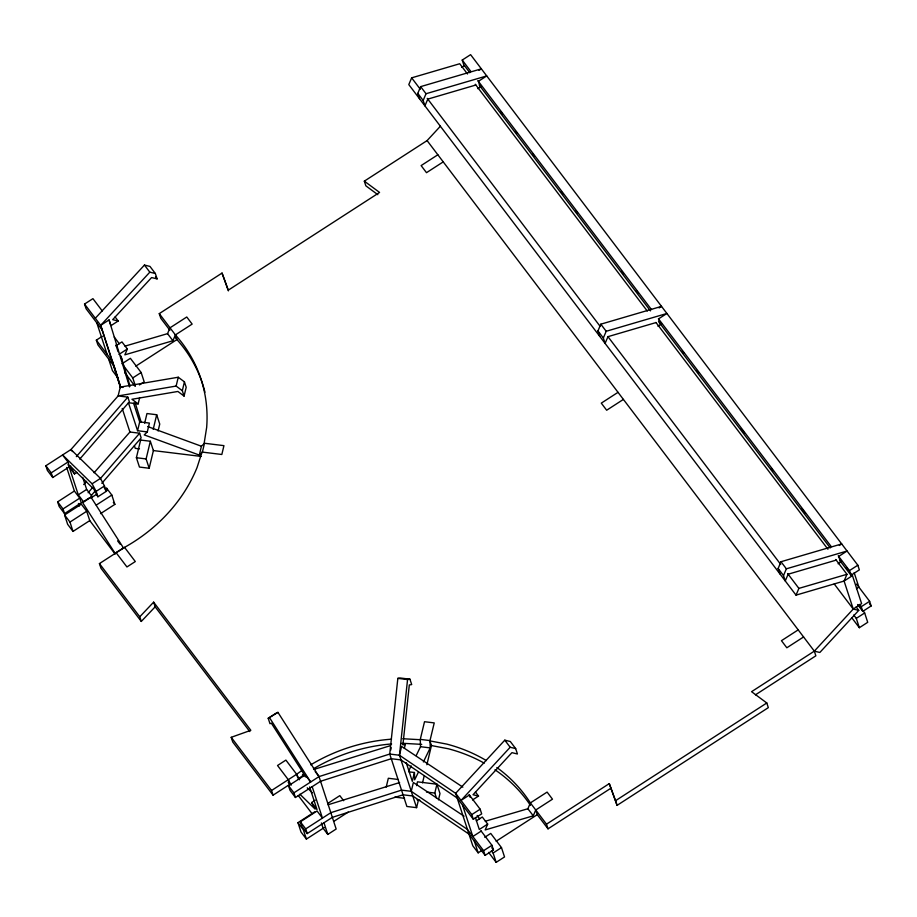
<?xml version="1.0" encoding="UTF-8"?>
<svg xmlns="http://www.w3.org/2000/svg" width="917" height="917" viewBox="0 0 917 917"><rect width="100%" height="100%" fill="white"/><g stroke="black" fill="none" stroke-linecap="round" stroke-linejoin="round"><path stroke-width="1.38" d="M404.374 748.283L405.28 744.501L402.907 744.868L409.314 684.953L411.699 684.575L409.933 679.188L400.213 677.995L397.84 678.374L389.736 754.049L406.873 806.467L416.593 807.659L418.427 800.002M416.593 807.659L399.457 755.241L407.561 679.554L409.933 679.188M139.659 397.6L138.146 403.904L131.956 399.273L177.898 391.456L184.076 396.098L186.197 387.261L184.432 381.862L178.253 377.231L120.242 387.1L118.121 395.938L70.964 449.536L45.85 465.756L47.375 470.421L52.75 477.516L70.689 465.928M139.693 421.889L149.414 423.081L147.293 431.918L137.573 430.726L139.693 421.889L133.584 403.216M153.46 450.304L149.173 468.255L139.453 467.062L136.392 457.732L140.691 439.782M144.657 423.207L146.972 413.544L156.692 414.736L159.741 424.067L158.091 430.979M149.173 468.255L146.112 458.924L150.342 441.249L140.622 440.057M153.208 429.316L156.692 414.736M184.076 396.098L182.323 390.699L176.133 386.068L178.253 377.231M182.323 390.699L184.432 381.862M199.321 455.084L201.431 446.247L204.502 443.266L202.382 452.104L199.321 455.084L144.233 434.899L147.293 431.918M390.642 750.255L391.25 747.733M386.206 787.095L388.327 778.258L398.047 779.45M469.114 794.649L480.153 809.195L481.677 813.872L473.31 819.271L471.785 814.605L455.646 793.331L399.457 755.241L401.577 746.404L462.844 787.141M408.879 771.816L414.438 772.504L412.318 781.341L406.22 762.669M480.909 830.733L491.948 845.291L493.472 849.956L485.104 855.366L483.58 850.689L467.441 829.427L411.252 791.325L413.372 782.488L464.036 816.176M416.582 785.617L417.487 781.834L436.928 784.218L439.977 793.549L438.475 799.865M484.222 763.139A159.89 139.579 -18.1 0 0 448.344 748.776L431.46 745.567L429.924 740.902L434.234 722.905L424.514 721.713L420.204 739.71L402.781 738.724M422.542 782.82L424.204 775.862M426.863 764.732L431.529 745.246M436.561 798.386L434.818 793.056L436.928 784.218M115.978 345.766L121.961 341.903L127.337 348.999L124.861 354.833L172.923 340.746L175.399 334.9L192.146 324.091L186.77 316.995L170.023 327.805L167.547 333.65L124.976 346.133M467.498 74.002L459.726 63.743L411.653 77.842L408.787 84.593L796.025 595.133L844.087 581.046L852.455 575.635L849.864 572.219M419.55 98.772L417.785 93.385L420.651 86.634L481.356 68.832L478.961 70.38M475.854 85.017L427.792 99.116L424.926 105.856L423.161 100.469L426.027 93.729L486.732 75.928L478.365 81.338L479.889 86.003M599.718 336.321L597.953 330.922L600.818 324.182L661.524 306.381L659.128 307.929M656.033 322.566L607.96 336.665L605.094 343.405L603.34 338.018L606.194 331.278L666.9 313.476L658.532 318.875L660.057 323.552M476.324 820.864L482.296 817.001L487.684 824.085L485.196 829.931L533.27 815.832L535.746 809.998L552.481 799.177L547.105 792.093L530.37 802.902L527.883 808.748L485.311 821.231M779.886 573.859L778.132 568.471L780.986 561.731L841.691 543.93L839.307 545.477M836.201 560.115L788.127 574.214L785.273 580.954L783.508 575.567L786.373 568.815L847.067 551.014L838.7 556.424L840.224 561.089M796.025 595.133L798.89 588.393L846.953 574.294L835.719 559.485M846.953 574.294L844.087 581.046L853.246 609.048L858.748 610.378L819.832 652.48L814.33 651.139L427.093 140.599L440.389 126.225M408.684 770.979L411.171 765.867M416.158 755.654L420.513 746.713L420.284 739.389L430.004 740.581L430.233 747.905L423.379 761.947M418.404 772.171L414.667 779.828L414.438 772.504M76.34 456.632L127.841 397.13L129.366 401.795L79.733 459.13M88.135 492.716L92.812 487.305M100.308 478.651L139.636 433.214L141.161 437.879L101.833 483.316M91.528 495.214L95.276 490.893M83.699 484.554L86.53 481.333M94.073 472.759L129.916 432.022L139.636 433.214M95.311 318.245L144.45 265.07L149.964 266.411L155.34 273.507L157.094 278.894L151.592 277.553L112.676 319.655L118.19 320.996L111.014 325.627M120.494 387.742L100.687 325.329L149.826 272.166L155.34 273.507M472.542 799.945L478.525 796.082L473.023 794.741L511.938 752.651L517.44 753.98L515.675 748.593L510.299 741.509L504.797 740.168L455.646 793.331L472.782 845.761L478.158 852.844L482.308 850.174M515.675 748.593L510.173 747.263L461.033 800.426L469.401 795.016L470.157 797.354M610.802 788.288L548.022 828.842L546.498 824.177L609.278 783.622L617.072 805.367L768.32 707.649L766.795 702.984L751.562 691.693L814.33 651.139L853.246 609.048L861.613 603.638L852.455 575.635M153.632 602.16L155.156 606.825L141.298 621.439L139.774 616.774L153.632 602.16L250.834 730.31L231.21 737.314L232.735 741.991L273.071 795.165L289.806 784.356L288.282 779.691L277.53 765.5L285.898 760.101L296.649 774.28L299.55 779.759M102.211 329.994L86.083 308.731L84.547 304.054L92.926 298.655L102.268 310.966M469.802 72.707L463.75 64.729L462.225 60.063L470.593 54.653L857.831 565.204L859.355 569.87L850.987 575.28L839.743 560.459M461.641 67.4L464.036 65.864M102.326 336.287L96.342 340.15L97.878 344.815L114.006 366.089L100.687 325.329L109.054 319.918L110.579 324.595M477.78 88.674L481.368 86.358M169.897 330.292L160.796 318.291L159.271 313.625L222.04 273.071L228.31 290.15L379.569 192.432L364.324 181.153L427.093 140.599M118.969 354.398L127.337 348.999M437.856 154.778L421.121 165.587L426.497 172.683L443.232 161.873M122.018 363.74L130.386 358.329L141.149 372.508L144.198 381.85L139.418 384.934M135.796 366.147L176.935 339.565L175.399 334.9L159.271 313.625M135.395 385.919L132.77 377.919L141.149 372.508M52.75 477.516L51.226 472.851L67.973 462.03L62.585 454.947L92.101 483.798L96.113 491.374L97.878 496.773L106.246 491.363L104.481 485.976L100.469 478.387L70.964 449.536L72.5 451.565M82.725 477.425L86.645 489.426L92.032 496.521L83.653 501.931L78.277 494.836L69.13 466.833L74.506 473.929L76.89 472.381M74.38 491.031L79.768 498.126L81.292 502.791L64.545 513.6L59.169 506.516L57.645 501.851L74.38 491.031L66.677 467.464M92.101 483.798L100.469 478.387M78.277 494.836L86.645 489.426M64.545 513.6L63.021 508.935L79.768 498.126M96.113 491.374L104.481 485.976M114.992 553.203L124.552 547.369L135.303 561.548L126.936 566.958L116.184 552.779L114.992 553.203L82.473 502.356L89.648 497.725M89.763 520.604L73.016 531.413L67.64 524.318L64.591 514.987L81.326 504.178L86.714 511.262L89.763 520.604L115.164 554.097M90.898 497.988L96.87 494.125M73.016 531.413L69.967 522.082L86.714 511.262M96.274 505.084L111.817 495.042L106.441 487.947L107.312 490.618M100.526 513.646L114.866 504.373L111.817 495.042M141.298 621.439L100.962 568.253L99.437 563.588L124.552 547.369A159.89 139.579 -18.1 0 0 197.075 467.498L202.038 452.058L221.834 454.488L223.943 445.651L204.159 443.22L206.657 427.471A159.89 139.579 -18.1 0 0 175.399 334.9M657.947 326.223L661.535 323.907M618.024 392.327L601.288 403.136L606.664 410.231L623.4 399.411M304.031 776.55L302.495 774.533L303.871 774.028L271.34 723.181L269.976 723.685L268.211 718.286L276.59 712.887L277.954 712.383L319.024 776.596L336.161 829.025L327.793 834.436L323.128 828.292L321.386 822.962M268.211 718.286L277.954 712.383M273.071 795.165L271.547 790.5L296.649 774.28A159.89 139.579 -18.1 0 1 302.392 770.2M473.31 819.271L457.17 797.996L400.981 759.906L391.261 758.714L320.549 781.273L295.446 797.492L290.059 790.397L288.534 785.731L305.281 774.922L310.657 782.006L269.587 717.793M295.446 797.492L293.921 792.827L319.024 776.596L389.736 754.049L399.457 755.241M299.882 794.202L315.127 809.103L311.654 802.535L315.242 800.209M324.331 827.524L306.393 839.101L301.017 832.017L297.968 822.675L314.703 811.866M327.862 803.372L339.817 795.647L343.657 800.713M485.104 855.366L468.965 834.092L412.776 795.99L403.056 794.798L332.344 817.356L307.241 833.576L301.865 826.492L300.329 821.815L317.076 811.006L322.452 818.102L312.181 786.671M307.241 833.576L305.716 828.911L330.819 812.691L401.531 790.133L411.252 791.325M333.891 821.334L348.242 812.072M838.115 563.772L841.703 561.456M471.785 814.605L480.153 809.195M850.987 575.28L849.463 570.603L857.831 565.204M487.684 824.085L479.304 829.495L475.384 817.494M481.196 831.1L472.828 836.51L462.558 805.092M856.478 588.657L858.874 587.109L854.163 572.701M798.191 629.876L781.456 640.685L786.832 647.78L803.579 636.96M484.749 837.29L490.733 833.427L501.484 847.606L504.533 856.937L496.166 862.347L488.601 852.374M496.131 841.244L537.27 814.663L535.746 809.998M483.58 850.689L491.948 845.291M869.625 601.288L871.15 605.954L862.782 611.364L861.258 606.699L869.625 601.288L856.558 584.072M496.166 862.347L493.117 853.016L501.484 847.606M864.662 612.969L867.711 622.311L859.344 627.709L856.295 618.379L864.662 612.969L862.989 610.756M755.448 694.834L815.855 655.815L814.33 651.139M617.072 805.367L615.548 800.701L766.795 702.984M92.032 496.521L90.84 496.957L123.371 547.804M82.473 502.356L83.653 501.931M313.648 769.512L390.504 745.624M328.137 804.759L399.606 782.556M176.133 386.068L118.121 395.938L127.841 397.13M421.728 744.375L404.317 743.389A159.89 139.579 -18.1 0 0 401.497 743.435M120.242 387.1L123.016 387.444M138.146 403.904L128.426 402.723L137.573 430.726M139.464 448.872L135.257 448.356L134.409 445.765M201.11 456.425L153.403 450.579L150.342 441.249M136.392 457.732L146.112 458.924M397.84 678.374L407.561 679.554M402.506 744.157L405.28 744.501M420.513 746.713L430.233 747.905M426.485 792.036L434.818 793.056M394.814 797.114L404.535 798.306M417.04 799.842L419.814 800.174M429.924 740.902L446.82 744.111A159.89 139.579 -18.1 0 1 486.354 760.583M147.694 426.554L201.431 446.247M377.827 194.679L365.849 185.819L364.324 181.153M307.241 787.806L312.319 792.769M462.225 60.063L470.868 71.457M477.791 80.57L651.517 309.637M658.44 318.749L831.306 546.681M838.218 555.794L849.463 570.603M500.671 111.805L502.401 114.086M515.365 131.188L517.085 133.458M532.651 153.976L534.382 156.257M561.17 191.584L562.9 193.865M575.865 210.956L577.595 213.237M621.68 271.352L623.411 273.633M636.375 290.735L638.094 293.004M682.179 351.131L683.91 353.412M696.874 370.502L698.605 372.783M740.959 428.629L744.421 433.179M771.208 468.507L772.939 470.788M801.458 508.396L804.92 512.958M846.414 567.657L848.133 569.938M479.316 85.235L650.451 310.886M658.521 321.523L830.24 547.93M475.281 84.261L647.287 311.046M655.93 322.44L827.936 549.226M869.419 603.673L871.15 605.954M859.527 604.418L861.258 606.699M858.782 605.22L860.467 607.432M857.59 604.521L862.782 611.364M856.157 606.962L858.748 610.378M834.229 583.969L853.246 609.048M853.75 615.02L856.295 618.379M851.778 617.749L859.344 627.709M420.651 86.634L426.027 93.729M600.818 324.182L606.194 331.278M780.986 561.731L786.373 568.815M411.653 77.842L420.295 89.236M427.219 98.36L600.085 326.28M607.868 336.539L780.734 564.459M787.646 573.572L798.89 588.393M417.785 93.385L423.161 100.469M597.953 330.922L603.34 338.018M778.132 568.471L783.508 575.567M155.558 276.865L157.094 278.894M144.45 265.07L149.826 272.166M504.797 740.168L510.173 747.263M546.498 824.177L530.37 802.902A159.89 139.579 -18.1 0 0 496.842 767.506M175.388 337.536L176.935 339.565A159.89 139.579 -18.1 0 1 204.95 392.224M537.27 814.663L548.022 828.842M167.547 333.65L172.923 340.746M527.883 808.748L533.27 815.832M115.106 316.938L118.19 320.996M475.453 792.036L478.525 796.082M114.258 337.055L119.348 343.772M477.138 815.511L479.694 818.87M84.547 304.054L100.687 325.329M491.776 847.721L493.472 849.956M123.531 365.734L132.77 377.919M491.432 850.793L493.117 853.016M124.907 372.852L134.982 386.149M96.342 340.15L112.482 361.424L120.563 386.928M113.33 502.356L114.866 504.373M315.184 771.541L319.024 776.596M67.961 464.678L69.497 466.707L67.973 462.03M117.605 540.87L120.15 544.217M311.654 802.535L317.03 809.619L309.625 786.946M155.156 606.825L249.779 731.571M288.156 782.178L289.806 784.356M298.277 795.52L311.826 813.379M45.85 465.756L51.226 472.851M288.534 785.731L293.921 792.827M57.645 501.851L63.021 508.935M300.329 821.815L305.716 828.911M64.591 514.987L69.967 522.082M297.968 822.675L303.344 829.77L306.393 839.101M99.437 563.588L139.774 616.774M231.21 737.314L271.547 790.5M288.282 779.691L291.182 785.158M104.24 487.569L106.246 491.363M97.878 496.773L93.866 489.185L70.494 466.34L74.506 473.929M609.278 783.622L615.548 800.701M228.39 290.884L222.04 273.071M474.353 841.176L478.158 852.844M323.976 822.767L327.793 834.436M305.281 774.922L306.037 777.249M296.649 774.28L297.796 777.776M122.374 360.679L120.849 356.014L130.054 386.091M115.92 345.067L118.098 351.738M96.835 322.91L107.106 354.329M108.63 358.994L112.447 370.663L117.823 377.758L114.43 367.385L120.379 386.229M122.213 408.455L129.916 432.022M78.449 503.479L79.298 506.069M135.063 402.506L141.195 422.21M109.054 319.918L129.538 386.928M298.174 778.946A159.89 139.579 -18.1 0 1 303.917 774.865M313.476 768.778A159.89 139.579 -18.1 0 1 391.605 743.951M494.951 769.764A159.89 139.579 -18.1 0 1 530.427 805.332M310.737 764.835A159.89 139.579 -18.1 0 1 391.49 739.182"/></g></svg>
